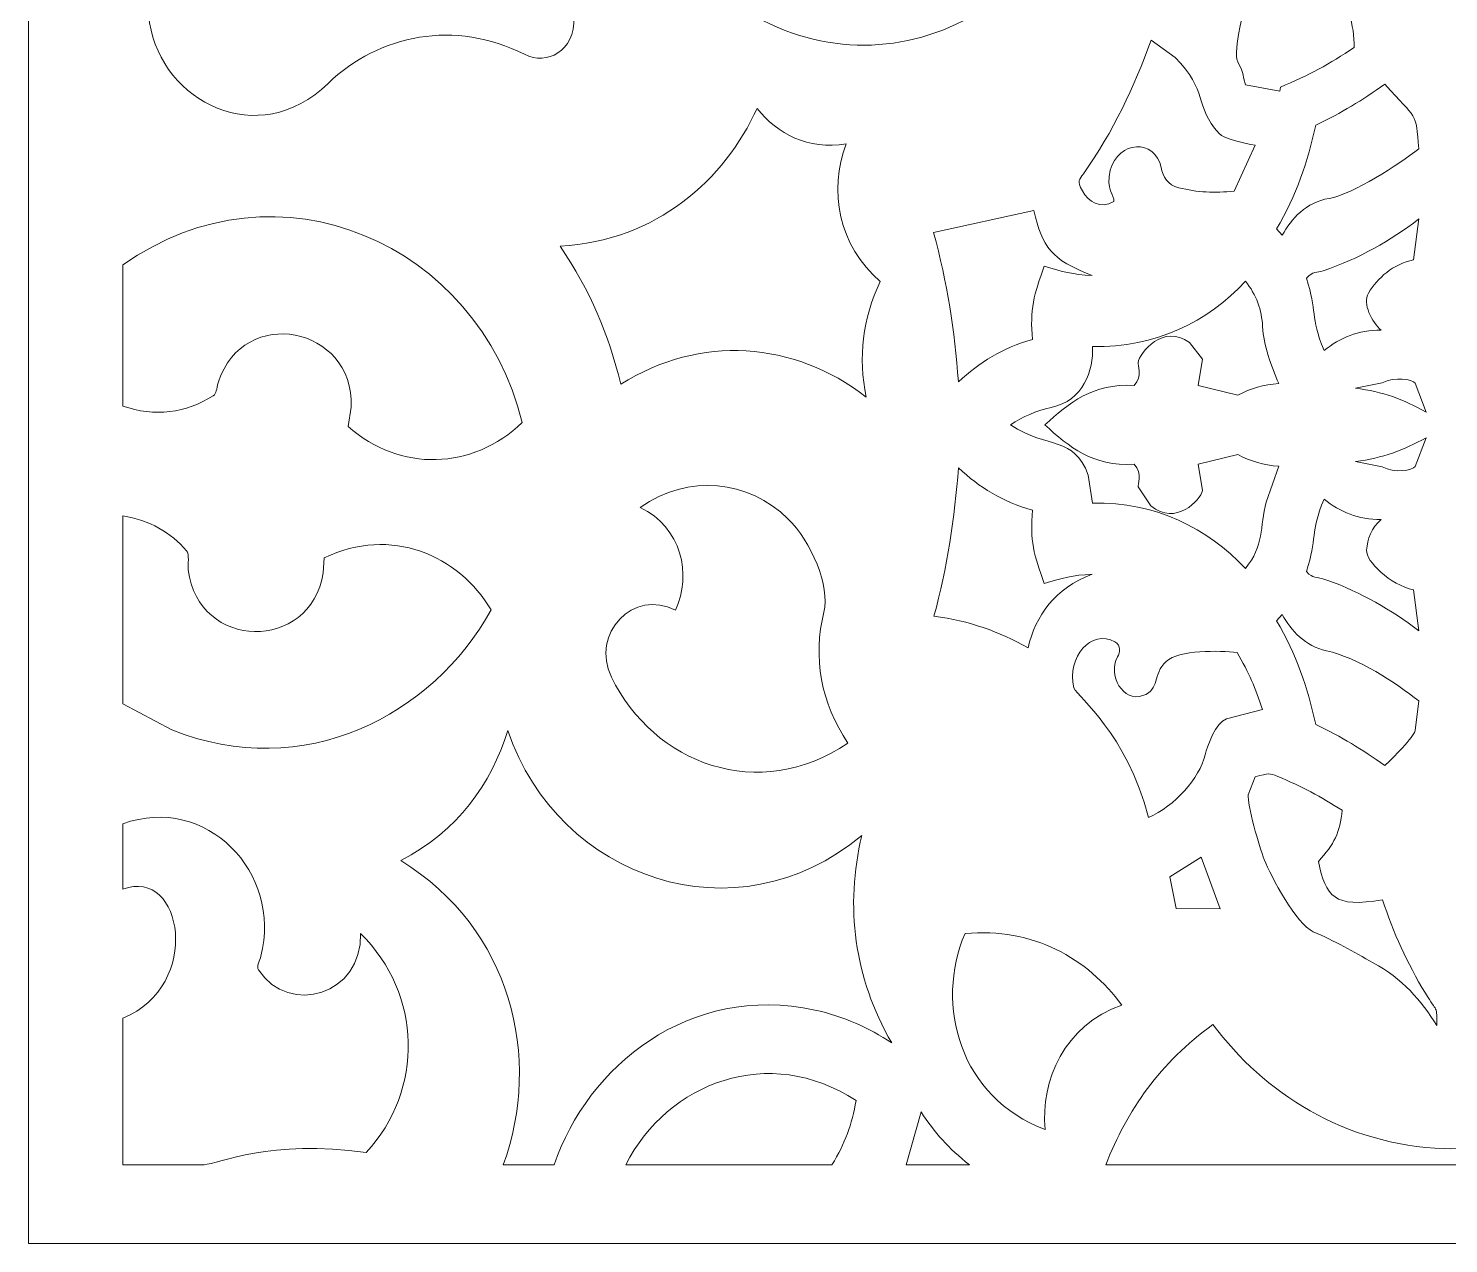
# Model space of a CAD drawing. Header units: millimetres. Extents: x -14.9 to 15.1, y 6.5 to 76.5.
# Drawn here: x -14.9 to 0.1, y 6.46 to 19.29 of the extents above; entities that cross this region are included whole.
import ezdxf

# ---------------------------------------------------------------- set-up
doc = ezdxf.new("R2010")
doc.units = ezdxf.units.MM
doc.header["$MEASUREMENT"] = 0
doc.layers.add('Layer 1', color=7, linetype='Continuous')

msp = doc.modelspace()

# ---------------------------------------------------------------- linework, layer by layer
at = {"layer": 'Layer 1', "color": 250, "lineweight": 9}
for points, knots in [([(-14.9024, 6.4618), (-14.9024, 6.4618), (15.0977, 6.4618), (15.0977, 6.4618), (15.0977, 6.4618), (15.0977, 6.4618), (15.0977, 76.4618), (15.0977, 76.4618), (15.0977, 76.4618), (15.0977, 76.4618), (-14.9024, 76.4618), (-14.9024, 76.4618), (-14.9024, 76.4618), (-14.9024, 76.4618), (-14.9024, 6.4618), (-14.9024, 6.4618)], [0, 0, 0, 0, 0.2, 0.2, 0.2, 0.2, 0.4, 0.4, 0.4, 0.4, 0.6, 0.6, 0.6, 0.6, 1, 1, 1, 1]), ([(-13.9049, 21.8842), (-12.8053, 22.4376), (-11.6047, 22.7584), (-10.3106, 22.7801), (-10.3106, 22.7801), (-9.9058, 22.7869), (-9.4663, 22.4572), (-9.26, 22.1595), (-9.26, 22.1595), (-8.8587, 21.5797), (-8.9508, 20.7972), (-9.5977, 20.4507), (-9.5977, 20.4507), (-10.0581, 20.204), (-10.5762, 20.3331), (-10.9019, 20.6886), (-10.9019, 20.6886), (-10.1072, 20.7729), (-10.1471, 22.0087), (-11.0295, 21.9853), (-11.0295, 21.9853), (-11.7926, 21.9653), (-12.025, 20.8705), (-12.0167, 20.3791), (-12.0167, 20.3791), (-12.0135, 20.1913), (-12.0956, 19.9777), (-12.34, 19.9619), (-12.34, 19.9619), (-12.6234, 19.9433), (-12.6762, 20.2874), (-13.1131, 20.2127), (-13.1131, 20.2127), (-13.5684, 20.1347), (-13.6777, 19.6965), (-13.622, 19.3487), (-13.622, 19.3487), (-13.4895, 18.5188), (-12.4794, 17.9925), (-11.7367, 18.7095), (-11.7367, 18.7095), (-11.1973, 19.2296), (-10.3958, 19.3861), (-9.6628, 19.017), (-9.6628, 19.017), (-9.4264, 18.898), (-9.1321, 19.0439), (-9.1381, 19.4106), (-9.1381, 19.4106), (-9.1553, 20.4934), (-7.7516, 20.8726), (-7.2614, 19.9157), (-7.2614, 19.9157), (-7.1713, 19.7401), (-7.1394, 19.5641), (-7.1455, 19.3748), (-7.1455, 19.3748), (-6.3494, 18.9699), (-5.4692, 19.0449), (-4.7563, 19.5341), (-4.7563, 19.5341), (-5.3869, 20.2761), (-5.6634, 21.1604), (-5.6439, 22.0596), (-5.6439, 22.0596), (-6.3038, 21.2889), (-7.4114, 21.4131), (-7.9229, 22.1977), (-7.9229, 22.1977), (-8.1418, 22.5328), (-8.1561, 23.099), (-8.0371, 23.4794), (-8.0371, 23.4794), (-7.9169, 23.864), (-7.6656, 24.2062), (-7.2599, 24.4304), (-7.2599, 24.4304), (-7.5373, 23.8105), (-6.7005, 23.3724), (-6.3786, 23.9251), (-6.3786, 23.9251), (-6.2785, 24.0971), (-6.3003, 24.5353), (-6.3571, 24.7446), (-6.3571, 24.7446), (-6.5054, 25.2923), (-7.008, 25.8054), (-7.7468, 25.7677), (-7.7468, 25.7677), (-7.7783, 26.1273), (-7.5534, 26.5257), (-7.103, 26.5492), (-7.103, 26.5492), (-7.978, 27.2082), (-9.0816, 26.9303), (-9.6416, 26.0675), (-9.6416, 26.0675), (-10.1264, 25.3203), (-9.9179, 25.0601), (-10.8895, 24.2654), (-10.8895, 24.2654), (-11.7218, 23.5845), (-12.7362, 23.1232), (-13.9049, 22.9835), (-13.9049, 22.9835), (-13.9049, 22.9835), (-13.9049, 21.8842), (-13.9049, 21.8842)], [0, 0, 0, 0, 0.0357143, 0.0357143, 0.0357143, 0.0357143, 0.0714286, 0.0714286, 0.0714286, 0.0714286, 0.1071429, 0.1071429, 0.1071429, 0.1071429, 0.1428571, 0.1428571, 0.1428571, 0.1428571, 0.1785714, 0.1785714, 0.1785714, 0.1785714, 0.2142857, 0.2142857, 0.2142857, 0.2142857, 0.25, 0.25, 0.25, 0.25, 0.2857143, 0.2857143, 0.2857143, 0.2857143, 0.3214286, 0.3214286, 0.3214286, 0.3214286, 0.3571429, 0.3571429, 0.3571429, 0.3571429, 0.3928571, 0.3928571, 0.3928571, 0.3928571, 0.4285714, 0.4285714, 0.4285714, 0.4285714, 0.4642857, 0.4642857, 0.4642857, 0.4642857, 0.5, 0.5, 0.5, 0.5, 0.5357143, 0.5357143, 0.5357143, 0.5357143, 0.5714286, 0.5714286, 0.5714286, 0.5714286, 0.6071429, 0.6071429, 0.6071429, 0.6071429, 0.6428571, 0.6428571, 0.6428571, 0.6428571, 0.6785714, 0.6785714, 0.6785714, 0.6785714, 0.7142857, 0.7142857, 0.7142857, 0.7142857, 0.75, 0.75, 0.75, 0.75, 0.7857143, 0.7857143, 0.7857143, 0.7857143, 0.8214286, 0.8214286, 0.8214286, 0.8214286, 0.8571429, 0.8571429, 0.8571429, 0.8571429, 0.8928571, 0.8928571, 0.8928571, 0.8928571, 0.9285714, 0.9285714, 0.9285714, 0.9285714, 1, 1, 1, 1]), ([(0.0977, 21.909), (0.0977, 21.909), (0.0977, 21.909), (0.0977, 21.909), (0.0977, 21.909), (-0.1095, 21.4444), (-0.4176, 21.0935), (-0.9302, 20.8309), (-0.9302, 20.8309), (-1.1285, 20.7296), (-1.3227, 20.5705), (-1.4839, 20.4293), (-1.4839, 20.4293), (-1.9033, 20.0619), (-2.1053, 19.5332), (-2.1434, 19.0387), (-2.1434, 19.0387), (-2.1532, 18.9112), (-2.0909, 18.9265), (-2.0663, 18.7599), (-2.0663, 18.7599), (-2.0663, 18.7599), (-2.0473, 18.6953), (-2.0473, 18.6953), (-2.0473, 18.6953), (-2.0473, 18.6953), (-1.6842, 18.627), (-1.6842, 18.627), (-1.6842, 18.627), (-1.6842, 18.627), (-1.6787, 18.6706), (-1.6787, 18.6706), (-1.6787, 18.6706), (-1.3815, 18.7938), (-1.1592, 18.9155), (-0.901, 19.0875), (-0.901, 19.0875), (-0.8975, 19.3282), (-0.9624, 19.5714), (-1.1402, 19.767), (-1.1402, 19.767), (-1.1179, 19.8841), (-1.0418, 20.0171), (-0.8691, 19.9975), (-0.8691, 19.9975), (-0.7045, 19.9789), (-0.7234, 19.997), (-0.5211, 19.949), (-0.5211, 19.949), (-0.3743, 20.4192), (-0.1938, 20.817), (0.0977, 21.2363), (0.0977, 21.2363), (0.3891, 20.817), (0.5696, 20.4192), (0.7165, 19.949), (0.7165, 19.949), (1.0257, 20.0223), (1.279, 20.063), (1.3355, 19.767), (1.3355, 19.767), (1.1577, 19.5714), (1.0928, 19.3282), (1.0963, 19.0875), (1.0963, 19.0875), (1.3545, 18.9155), (1.5768, 18.7938), (1.874, 18.6706), (1.874, 18.6706), (1.874, 18.6706), (1.8795, 18.627), (1.8795, 18.627), (1.8795, 18.627), (1.8795, 18.627), (2.2426, 18.6953), (2.2426, 18.6953), (2.2426, 18.6953), (2.2799, 18.7849), (2.236, 18.7535), (2.3215, 18.9353), (2.3215, 18.9353), (2.3542, 19.0043), (2.3379, 19.0684), (2.3267, 19.1575), (2.3267, 19.1575), (2.2633, 19.6506), (2.0301, 20.1738), (1.5748, 20.5139), (1.5748, 20.5139), (1.3315, 20.6954), (1.4101, 20.6864), (1.0584, 20.8637), (1.0584, 20.8637), (0.6272, 21.0812), (0.2534, 21.5198), (0.0977, 21.909), (0.0977, 21.909), (0.0977, 21.909), (0.0977, 21.909), (0.0977, 21.909)], [0, 0, 0, 0, 0.0384615, 0.0384615, 0.0384615, 0.0384615, 0.0769231, 0.0769231, 0.0769231, 0.0769231, 0.1153846, 0.1153846, 0.1153846, 0.1153846, 0.1538462, 0.1538462, 0.1538462, 0.1538462, 0.1923077, 0.1923077, 0.1923077, 0.1923077, 0.2307692, 0.2307692, 0.2307692, 0.2307692, 0.2692308, 0.2692308, 0.2692308, 0.2692308, 0.3076923, 0.3076923, 0.3076923, 0.3076923, 0.3461538, 0.3461538, 0.3461538, 0.3461538, 0.3846154, 0.3846154, 0.3846154, 0.3846154, 0.4230769, 0.4230769, 0.4230769, 0.4230769, 0.4615385, 0.4615385, 0.4615385, 0.4615385, 0.5, 0.5, 0.5, 0.5, 0.5384615, 0.5384615, 0.5384615, 0.5384615, 0.5769231, 0.5769231, 0.5769231, 0.5769231, 0.6153846, 0.6153846, 0.6153846, 0.6153846, 0.6538462, 0.6538462, 0.6538462, 0.6538462, 0.6923077, 0.6923077, 0.6923077, 0.6923077, 0.7307692, 0.7307692, 0.7307692, 0.7307692, 0.7692308, 0.7692308, 0.7692308, 0.7692308, 0.8076923, 0.8076923, 0.8076923, 0.8076923, 0.8461538, 0.8461538, 0.8461538, 0.8461538, 0.8846154, 0.8846154, 0.8846154, 0.8846154, 0.9230769, 0.9230769, 0.9230769, 0.9230769, 1, 1, 1, 1]), ([(-3.437, 17.4646), (-3.4301, 17.5289), (-3.5288, 17.5888), (-3.4751, 17.7933), (-3.4751, 17.7933), (-3.3931, 18.107), (-3.0012, 18.1301), (-2.9381, 17.8216), (-2.9381, 17.8216), (-2.9186, 17.7259), (-2.8707, 17.6371), (-2.7528, 17.6081), (-2.7528, 17.6081), (-2.5543, 17.5593), (-2.3724, 17.5501), (-2.1681, 17.573), (-2.1681, 17.573), (-2.1681, 17.573), (-1.9461, 18.0568), (-1.9461, 18.0568), (-1.9461, 18.0568), (-2.0493, 18.0776), (-2.2682, 18.1169), (-2.3308, 18.1862), (-2.3308, 18.1862), (-2.5881, 18.4695), (-2.4424, 18.6373), (-2.7889, 18.9819), (-2.7889, 18.9819), (-2.7889, 18.9819), (-3.0451, 19.1669), (-3.0451, 19.1669), (-3.0451, 19.1669), (-3.2215, 18.6678), (-3.443, 18.2065), (-3.7591, 17.7554), (-3.7591, 17.7554), (-3.8036, 17.6918), (-3.832, 17.6875), (-3.7703, 17.5749), (-3.7703, 17.5749), (-3.7084, 17.4615), (-3.579, 17.3788), (-3.437, 17.4646)], [0, 0, 0, 0, 0.0833333, 0.0833333, 0.0833333, 0.0833333, 0.1666667, 0.1666667, 0.1666667, 0.1666667, 0.25, 0.25, 0.25, 0.25, 0.3333333, 0.3333333, 0.3333333, 0.3333333, 0.4166667, 0.4166667, 0.4166667, 0.4166667, 0.5, 0.5, 0.5, 0.5, 0.5833333, 0.5833333, 0.5833333, 0.5833333, 0.6666667, 0.6666667, 0.6666667, 0.6666667, 0.75, 0.75, 0.75, 0.75, 0.8333333, 0.8333333, 0.8333333, 0.8333333, 1, 1, 1, 1]), ([(-1.6586, 17.1072), (-1.5662, 17.2807), (-1.4039, 17.4561), (-1.1652, 17.4959), (-1.1652, 17.4959), (-0.9127, 17.5381), (-0.4222, 17.8579), (-0.2182, 18.0191), (-0.2182, 18.0191), (-0.248, 18.417), (-0.2363, 18.3258), (-0.5765, 18.7012), (-0.5765, 18.7012), (-0.8192, 18.5287), (-1.0289, 18.4021), (-1.3058, 18.2685), (-1.3058, 18.2685), (-1.3858, 17.8902), (-1.5129, 17.5195), (-1.7186, 17.1735), (-1.7186, 17.1735), (-1.7186, 17.1735), (-1.6586, 17.1072), (-1.6586, 17.1072)], [0, 0, 0, 0, 0.1428571, 0.1428571, 0.1428571, 0.1428571, 0.2857143, 0.2857143, 0.2857143, 0.2857143, 0.4285714, 0.4285714, 0.4285714, 0.4285714, 0.5714286, 0.5714286, 0.5714286, 0.5714286, 0.7142857, 0.7142857, 0.7142857, 0.7142857, 1, 1, 1, 1]), ([(-6.0547, 15.3992), (-6.1379, 15.8211), (-6.0932, 16.2203), (-5.9053, 16.6194), (-5.9053, 16.6194), (-6.3474, 16.9988), (-6.4527, 17.5777), (-6.2662, 18.071), (-6.2662, 18.071), (-6.6681, 18.0069), (-6.9923, 18.1749), (-7.2057, 18.4467), (-7.2057, 18.4467), (-7.5491, 17.6929), (-8.2643, 17.05), (-9.2864, 16.9906), (-9.2864, 16.9906), (-8.9694, 16.522), (-8.7724, 16.0598), (-8.6464, 15.5343), (-8.6464, 15.5343), (-7.8079, 16.0601), (-6.8144, 15.9905), (-6.0547, 15.3992)], [0, 0, 0, 0, 0.1428571, 0.1428571, 0.1428571, 0.1428571, 0.2857143, 0.2857143, 0.2857143, 0.2857143, 0.4285714, 0.4285714, 0.4285714, 0.4285714, 0.5714286, 0.5714286, 0.5714286, 0.5714286, 0.7142857, 0.7142857, 0.7142857, 0.7142857, 1, 1, 1, 1]), ([(-13.9049, 15.303), (-13.5718, 15.1876), (-13.2345, 15.23), (-12.9522, 15.4126), (-12.9522, 15.4126), (-12.908, 15.4414), (-12.9229, 15.473), (-12.8954, 15.5581), (-12.8954, 15.5581), (-12.6335, 16.3695), (-11.4636, 16.1525), (-11.492, 15.2934), (-11.492, 15.2934), (-11.492, 15.2934), (-11.5264, 15.0888), (-11.5264, 15.0888), (-11.5264, 15.0888), (-10.977, 14.6026), (-10.2079, 14.6266), (-9.6869, 15.1298), (-9.6869, 15.1298), (-10.1548, 17.0238), (-12.2708, 17.9508), (-13.9049, 16.7933), (-13.9049, 16.7933), (-13.9049, 16.7933), (-13.9049, 15.303), (-13.9049, 15.303)], [0, 0, 0, 0, 0.125, 0.125, 0.125, 0.125, 0.25, 0.25, 0.25, 0.25, 0.375, 0.375, 0.375, 0.375, 0.5, 0.5, 0.5, 0.5, 0.625, 0.625, 0.625, 0.625, 0.75, 0.75, 0.75, 0.75, 1, 1, 1, 1]), ([(-5.0802, 15.5597), (-4.8539, 15.7652), (-4.6175, 15.9165), (-4.2962, 16.0068), (-4.2962, 16.0068), (-4.3286, 16.3132), (-4.2804, 16.4933), (-4.1725, 16.7787), (-4.1725, 16.7787), (-3.9798, 16.7221), (-3.8742, 16.6915), (-3.6682, 16.6828), (-3.6682, 16.6828), (-4.1066, 16.8513), (-4.1869, 16.9802), (-4.2847, 17.3679), (-4.2847, 17.3679), (-4.2847, 17.3679), (-5.3413, 17.1362), (-5.3413, 17.1362), (-5.3413, 17.1362), (-5.1981, 16.6071), (-5.1184, 16.1018), (-5.0802, 15.5597)], [0, 0, 0, 0, 0.1428571, 0.1428571, 0.1428571, 0.1428571, 0.2857143, 0.2857143, 0.2857143, 0.2857143, 0.4285714, 0.4285714, 0.4285714, 0.4285714, 0.5714286, 0.5714286, 0.5714286, 0.5714286, 0.7142857, 0.7142857, 0.7142857, 0.7142857, 1, 1, 1, 1]), ([(-1.2183, 15.8892), (-1.0484, 16.0252), (-0.8559, 16.1082), (-0.6155, 16.1039), (-0.6155, 16.1039), (-0.7105, 16.1845), (-0.8163, 16.3886), (-0.7498, 16.4952), (-0.7498, 16.4952), (-0.6485, 16.6575), (-0.4942, 16.8011), (-0.2713, 16.8466), (-0.2713, 16.8466), (-0.2713, 16.8466), (-0.2165, 17.2786), (-0.2165, 17.2786), (-0.2165, 17.2786), (-0.5234, 17.0457), (-0.841, 16.8647), (-1.2269, 16.7299), (-1.2269, 16.7299), (-1.2983, 16.7049), (-1.3304, 16.7358), (-1.4047, 16.6545), (-1.4047, 16.6545), (-1.2845, 16.2929), (-1.3694, 16.2623), (-1.2183, 15.8892)], [0, 0, 0, 0, 0.125, 0.125, 0.125, 0.125, 0.25, 0.25, 0.25, 0.25, 0.375, 0.375, 0.375, 0.375, 0.5, 0.5, 0.5, 0.5, 0.625, 0.625, 0.625, 0.625, 0.75, 0.75, 0.75, 0.75, 1, 1, 1, 1]), ([(-2.0485, 13.5891), (-1.85, 13.8276), (-1.8979, 14.0282), (-1.8276, 14.2907), (-1.8276, 14.2907), (-1.8276, 14.2907), (-1.6962, 14.6688), (-1.6962, 14.6688), (-1.6962, 14.6688), (-1.8603, 14.6789), (-1.9891, 14.7202), (-2.1274, 14.7909), (-2.1274, 14.7909), (-2.1274, 14.7909), (-2.5465, 14.6902), (-2.5465, 14.6902), (-2.5465, 14.6902), (-2.5465, 14.6902), (-2.5009, 14.4128), (-2.5009, 14.4128), (-2.5009, 14.4128), (-2.523, 14.3122), (-2.7849, 14.031), (-3.0463, 14.2509), (-3.0463, 14.2509), (-3.0463, 14.2509), (-3.1825, 14.4494), (-3.1825, 14.4494), (-3.1825, 14.4494), (-3.1854, 14.4692), (-3.1323, 14.5905), (-3.2233, 14.6893), (-3.2233, 14.6893), (-3.6662, 14.6653), (-3.906, 14.871), (-4.1682, 15.1051), (-4.1682, 15.1051), (-3.9052, 15.3398), (-3.6662, 15.5446), (-3.2233, 15.5208), (-3.2233, 15.5208), (-3.1326, 15.6186), (-3.1854, 15.7417), (-3.1825, 15.761), (-3.1825, 15.761), (-3.167, 15.8699), (-2.9149, 16.1779), (-2.64, 15.9731), (-2.64, 15.9731), (-2.64, 15.9731), (-2.5009, 15.7975), (-2.5009, 15.7975), (-2.5009, 15.7975), (-2.5009, 15.7975), (-2.5465, 15.5201), (-2.5465, 15.5201), (-2.5465, 15.5201), (-2.5465, 15.5201), (-2.1274, 15.4192), (-2.1274, 15.4192), (-2.1274, 15.4192), (-1.9903, 15.4902), (-1.8594, 15.5312), (-1.6962, 15.5416), (-1.6962, 15.5416), (-1.778, 15.7341), (-1.8557, 15.9399), (-1.8669, 16.1445), (-1.8669, 16.1445), (-1.8761, 16.3137), (-1.9309, 16.4805), (-2.0485, 16.6213), (-2.0485, 16.6213), (-2.4467, 16.1906), (-2.9969, 15.921), (-3.6639, 15.9314), (-3.6639, 15.9314), (-3.6516, 15.679), (-3.76, 15.361), (-4.1002, 15.2889), (-4.1002, 15.2889), (-4.2641, 15.254), (-4.398, 15.1908), (-4.53, 15.1051), (-4.53, 15.1051), (-4.1215, 14.8413), (-3.8644, 14.9926), (-3.7078, 14.5745), (-3.7078, 14.5745), (-3.7078, 14.5745), (-3.6639, 14.279), (-3.6639, 14.279), (-3.6639, 14.279), (-2.9915, 14.2896), (-2.451, 14.0171), (-2.0485, 13.5891)], [0, 0, 0, 0, 0.04, 0.04, 0.04, 0.04, 0.08, 0.08, 0.08, 0.08, 0.12, 0.12, 0.12, 0.12, 0.16, 0.16, 0.16, 0.16, 0.2, 0.2, 0.2, 0.2, 0.24, 0.24, 0.24, 0.24, 0.28, 0.28, 0.28, 0.28, 0.32, 0.32, 0.32, 0.32, 0.36, 0.36, 0.36, 0.36, 0.4, 0.4, 0.4, 0.4, 0.44, 0.44, 0.44, 0.44, 0.48, 0.48, 0.48, 0.48, 0.52, 0.52, 0.52, 0.52, 0.56, 0.56, 0.56, 0.56, 0.6, 0.6, 0.6, 0.6, 0.64, 0.64, 0.64, 0.64, 0.68, 0.68, 0.68, 0.68, 0.72, 0.72, 0.72, 0.72, 0.76, 0.76, 0.76, 0.76, 0.8, 0.8, 0.8, 0.8, 0.84, 0.84, 0.84, 0.84, 0.88, 0.88, 0.88, 0.88, 0.92, 0.92, 0.92, 0.92, 1, 1, 1, 1]), ([(-0.1402, 15.2406), (-0.1402, 15.2406), (-0.2538, 15.5453), (-0.2538, 15.5453), (-0.2538, 15.5453), (-0.2905, 15.5842), (-0.4664, 15.62), (-0.6052, 15.5486), (-0.6052, 15.5486), (-0.6052, 15.5486), (-0.8866, 15.4932), (-0.8866, 15.4932), (-0.8866, 15.4932), (-0.5966, 15.4539), (-0.3817, 15.3756), (-0.1402, 15.2406)], [0, 0, 0, 0, 0.2, 0.2, 0.2, 0.2, 0.4, 0.4, 0.4, 0.4, 0.6, 0.6, 0.6, 0.6, 1, 1, 1, 1]), ([(-0.8866, 14.7171), (-0.5972, 14.7562), (-0.3811, 14.835), (-0.1402, 14.9698), (-0.1402, 14.9698), (-0.1402, 14.9698), (-0.2538, 14.6648), (-0.2538, 14.6648), (-0.2538, 14.6648), (-0.2902, 14.6261), (-0.4664, 14.5901), (-0.6052, 14.6615), (-0.6052, 14.6615), (-0.6052, 14.6615), (-0.8866, 14.7171), (-0.8866, 14.7171)], [0, 0, 0, 0, 0.2, 0.2, 0.2, 0.2, 0.4, 0.4, 0.4, 0.4, 0.6, 0.6, 0.6, 0.6, 1, 1, 1, 1]), ([(-8.744, 12.4422), (-8.299, 11.5245), (-7.1828, 11.1075), (-6.2461, 11.7453), (-6.2461, 11.7453), (-6.5333, 12.1665), (-6.6182, 12.6565), (-6.5008, 13.1281), (-6.5008, 13.1281), (-6.4323, 13.4041), (-6.6345, 13.8736), (-6.8798, 14.1137), (-6.8798, 14.1137), (-7.2966, 14.5222), (-7.9289, 14.591), (-8.4413, 14.2342), (-8.4413, 14.2342), (-8.0058, 14.0261), (-7.8908, 13.5269), (-8.0692, 13.1481), (-8.0692, 13.1481), (-8.5127, 13.3796), (-8.9677, 12.9006), (-8.744, 12.4422)], [0, 0, 0, 0, 0.1428571, 0.1428571, 0.1428571, 0.1428571, 0.2857143, 0.2857143, 0.2857143, 0.2857143, 0.4285714, 0.4285714, 0.4285714, 0.4285714, 0.5714286, 0.5714286, 0.5714286, 0.5714286, 0.7142857, 0.7142857, 0.7142857, 0.7142857, 1, 1, 1, 1]), ([(-4.3438, 12.7496), (-4.2661, 13.0937), (-4.0615, 13.3763), (-3.6682, 13.5273), (-3.6682, 13.5273), (-3.8742, 13.5189), (-3.9798, 13.4882), (-4.1725, 13.4317), (-4.1725, 13.4317), (-4.2821, 13.7213), (-4.3275, 13.8936), (-4.2962, 14.2035), (-4.2962, 14.2035), (-4.6178, 14.2943), (-4.8539, 14.4442), (-5.0802, 14.6506), (-5.0802, 14.6506), (-5.1158, 14.134), (-5.1993, 13.5905), (-5.3378, 13.0861), (-5.3378, 13.0861), (-4.9597, 13.0345), (-4.6582, 12.927), (-4.3438, 12.7496)], [0, 0, 0, 0, 0.1428571, 0.1428571, 0.1428571, 0.1428571, 0.2857143, 0.2857143, 0.2857143, 0.2857143, 0.4285714, 0.4285714, 0.4285714, 0.4285714, 0.5714286, 0.5714286, 0.5714286, 0.5714286, 0.7142857, 0.7142857, 0.7142857, 0.7142857, 1, 1, 1, 1]), ([(-0.2165, 12.9315), (-0.2165, 12.9315), (-0.2713, 13.3638), (-0.2713, 13.3638), (-0.2713, 13.3638), (-0.5234, 13.4154), (-0.7753, 13.6657), (-0.7684, 13.7817), (-0.7684, 13.7817), (-0.7613, 13.8995), (-0.7174, 14.0197), (-0.6155, 14.1062), (-0.6155, 14.1062), (-0.8579, 14.102), (-1.047, 14.1854), (-1.2183, 14.3209), (-1.2183, 14.3209), (-1.3671, 13.9575), (-1.2857, 13.9148), (-1.4047, 13.5559), (-1.4047, 13.5559), (-1.3273, 13.4736), (-1.3112, 13.5113), (-1.1887, 13.467), (-1.1887, 13.467), (-0.8155, 13.3322), (-0.5154, 13.1568), (-0.2165, 12.9315)], [0, 0, 0, 0, 0.125, 0.125, 0.125, 0.125, 0.25, 0.25, 0.25, 0.25, 0.375, 0.375, 0.375, 0.375, 0.5, 0.5, 0.5, 0.5, 0.625, 0.625, 0.625, 0.625, 0.75, 0.75, 0.75, 0.75, 1, 1, 1, 1]), ([(-13.9049, 14.1439), (-13.6223, 14.1013), (-13.3971, 13.9662), (-13.231, 13.7769), (-13.231, 13.7769), (-13.2003, 13.7421), (-13.2195, 13.6256), (-13.2135, 13.575), (-13.2135, 13.575), (-13.1114, 12.7239), (-11.9237, 12.698), (-11.7874, 13.5441), (-11.7874, 13.5441), (-11.7874, 13.5441), (-11.7783, 13.7003), (-11.7783, 13.7003), (-11.7783, 13.7003), (-11.074, 14.0419), (-10.3591, 13.73), (-10.0154, 13.1524), (-10.0154, 13.1524), (-10.6319, 12.0333), (-11.9957, 11.3288), (-13.3882, 11.8846), (-13.3882, 11.8846), (-13.3882, 11.8846), (-13.9049, 12.1594), (-13.9049, 12.1594), (-13.9049, 12.1594), (-13.9049, 12.1594), (-13.9049, 14.1439), (-13.9049, 14.1439)], [0, 0, 0, 0, 0.1111111, 0.1111111, 0.1111111, 0.1111111, 0.2222222, 0.2222222, 0.2222222, 0.2222222, 0.3333333, 0.3333333, 0.3333333, 0.3333333, 0.4444444, 0.4444444, 0.4444444, 0.4444444, 0.5555556, 0.5555556, 0.5555556, 0.5555556, 0.6666667, 0.6666667, 0.6666667, 0.6666667, 0.7777778, 0.7777778, 0.7777778, 0.7777778, 1, 1, 1, 1]), ([(-0.5765, 11.5089), (-0.5002, 11.5742), (-0.2647, 11.8165), (-0.2555, 11.8782), (-0.2555, 11.8782), (-0.2555, 11.8782), (-0.2182, 12.1912), (-0.2182, 12.1912), (-0.2182, 12.1912), (-0.462, 12.3843), (-0.8608, 12.6475), (-1.1924, 12.7196), (-1.1924, 12.7196), (-1.4182, 12.7687), (-1.5683, 12.9358), (-1.6586, 13.1029), (-1.6586, 13.1029), (-1.6586, 13.1029), (-1.7186, 13.0369), (-1.7186, 13.0369), (-1.7186, 13.0369), (-1.5129, 12.689), (-1.3858, 12.322), (-1.3058, 11.9419), (-1.3058, 11.9419), (-1.0306, 11.8089), (-0.8175, 11.6805), (-0.5765, 11.5089)], [0, 0, 0, 0, 0.125, 0.125, 0.125, 0.125, 0.25, 0.25, 0.25, 0.25, 0.375, 0.375, 0.375, 0.375, 0.5, 0.5, 0.5, 0.5, 0.625, 0.625, 0.625, 0.625, 0.75, 0.75, 0.75, 0.75, 1, 1, 1, 1]), ([(-3.0712, 10.9588), (-2.7958, 11.0806), (-2.5322, 11.3738), (-2.4739, 11.6211), (-2.4739, 11.6211), (-2.4521, 11.7139), (-2.36, 11.9614), (-2.2479, 12.0015), (-2.2479, 12.0015), (-2.2479, 12.0015), (-1.8669, 12.0986), (-1.8669, 12.0986), (-1.8669, 12.0986), (-1.9415, 12.3267), (-2.0109, 12.4884), (-2.1366, 12.701), (-2.1366, 12.701), (-2.3182, 12.7253), (-2.7571, 12.7291), (-2.885, 12.6084), (-2.885, 12.6084), (-3.0359, 12.4665), (-2.9447, 12.3135), (-3.1309, 12.2466), (-3.1309, 12.2466), (-3.3406, 12.1717), (-3.5076, 12.4646), (-3.3985, 12.6555), (-3.3985, 12.6555), (-3.3736, 12.6991), (-3.3578, 12.7776), (-3.4275, 12.8158), (-3.4275, 12.8158), (-3.6765, 12.9516), (-3.9361, 12.656), (-3.8618, 12.3291), (-3.8618, 12.3291), (-3.8045, 12.2186), (-3.311, 11.8577), (-3.0712, 10.9588)], [0, 0, 0, 0, 0.0909091, 0.0909091, 0.0909091, 0.0909091, 0.1818182, 0.1818182, 0.1818182, 0.1818182, 0.2727273, 0.2727273, 0.2727273, 0.2727273, 0.3636364, 0.3636364, 0.3636364, 0.3636364, 0.4545455, 0.4545455, 0.4545455, 0.4545455, 0.5454545, 0.5454545, 0.5454545, 0.5454545, 0.6363636, 0.6363636, 0.6363636, 0.6363636, 0.7272727, 0.7272727, 0.7272727, 0.7272727, 0.8181818, 0.8181818, 0.8181818, 0.8181818, 1, 1, 1, 1]), ([(-9.8872, 7.2936), (-9.8872, 7.2936), (-9.3481, 7.2936), (-9.3481, 7.2936), (-9.3481, 7.2936), (-8.9981, 8.3323), (-7.9243, 9.2128), (-6.5967, 8.9269), (-6.5967, 8.9269), (-6.2911, 8.8612), (-6.0284, 8.7424), (-5.7834, 8.5802), (-5.7834, 8.5802), (-6.1847, 9.2776), (-6.2782, 10.0144), (-6.0998, 10.7695), (-6.0998, 10.7695), (-7.4306, 9.6649), (-9.2988, 10.3033), (-9.8404, 11.8775), (-9.8404, 11.8775), (-10.0131, 11.3147), (-10.3631, 10.8209), (-10.9701, 10.5058), (-10.9701, 10.5058), (-9.7959, 9.7855), (-9.4766, 8.4176), (-9.8872, 7.2936)], [0, 0, 0, 0, 0.125, 0.125, 0.125, 0.125, 0.25, 0.25, 0.25, 0.25, 0.375, 0.375, 0.375, 0.375, 0.5, 0.5, 0.5, 0.5, 0.625, 0.625, 0.625, 0.625, 0.75, 0.75, 0.75, 0.75, 1, 1, 1, 1]), ([(-0.0274, 8.7626), (-0.0274, 8.9792), (-0.0194, 8.896), (-0.1471, 9.1051), (-0.1471, 9.1051), (-0.3456, 9.4294), (-0.4836, 9.7429), (-0.6012, 10.0924), (-0.6012, 10.0924), (-1.1141, 10.0017), (-1.1985, 10.1252), (-1.2771, 10.4964), (-1.2771, 10.4964), (-1.1115, 10.6753), (-1.0461, 10.8051), (-1.0275, 11.0361), (-1.0275, 11.0361), (-1.2467, 11.1775), (-1.4578, 11.2906), (-1.7071, 11.3936), (-1.7071, 11.3936), (-1.7992, 11.4318), (-1.7946, 11.4266), (-1.9441, 11.3908), (-1.9441, 11.3908), (-1.9441, 11.3908), (-2.0181, 11.2004), (-2.0181, 11.2004), (-2.0181, 11.2004), (-2.0336, 11.1042), (-1.9002, 10.6446), (-1.8491, 10.5159), (-1.8491, 10.5159), (-1.7785, 10.3382), (-1.5077, 9.8277), (-1.3316, 9.7539), (-1.3316, 9.7539), (-1.1087, 9.6606), (-0.9061, 9.5397), (-0.6987, 9.4266), (-0.6987, 9.4266), (-0.3958, 9.2614), (-0.1855, 9.028), (-0.0274, 8.7626)], [0, 0, 0, 0, 0.0833333, 0.0833333, 0.0833333, 0.0833333, 0.1666667, 0.1666667, 0.1666667, 0.1666667, 0.25, 0.25, 0.25, 0.25, 0.3333333, 0.3333333, 0.3333333, 0.3333333, 0.4166667, 0.4166667, 0.4166667, 0.4166667, 0.5, 0.5, 0.5, 0.5, 0.5833333, 0.5833333, 0.5833333, 0.5833333, 0.6666667, 0.6666667, 0.6666667, 0.6666667, 0.75, 0.75, 0.75, 0.75, 0.8333333, 0.8333333, 0.8333333, 0.8333333, 1, 1, 1, 1]), ([(-13.9049, 8.8407), (-13.9049, 8.8407), (-13.9049, 7.2936), (-13.9049, 7.2936), (-13.9049, 7.2936), (-13.9049, 7.2936), (-13.0451, 7.2936), (-13.0451, 7.2936), (-13.0451, 7.2936), (-12.8977, 7.3044), (-12.3431, 7.5705), (-11.3356, 7.4223), (-11.3356, 7.4223), (-10.7246, 8.0834), (-10.7403, 9.098), (-11.3953, 9.7349), (-11.3953, 9.7349), (-11.3726, 9.0926), (-12.1443, 8.8548), (-12.4719, 9.3509), (-12.4719, 9.3509), (-12.4978, 9.3898), (-12.4576, 9.4534), (-12.4467, 9.4966), (-12.4467, 9.4966), (-12.2192, 10.3745), (-13.0219, 11.2131), (-13.9049, 10.8935), (-13.9049, 10.8935), (-13.9049, 10.8935), (-13.9049, 10.2041), (-13.9049, 10.2041), (-13.9049, 10.2041), (-13.2689, 10.44), (-13.0609, 9.1874), (-13.9049, 8.8407)], [0, 0, 0, 0, 0.1, 0.1, 0.1, 0.1, 0.2, 0.2, 0.2, 0.2, 0.3, 0.3, 0.3, 0.3, 0.4, 0.4, 0.4, 0.4, 0.5, 0.5, 0.5, 0.5, 0.6, 0.6, 0.6, 0.6, 0.7, 0.7, 0.7, 0.7, 0.8, 0.8, 0.8, 0.8, 1, 1, 1, 1]), ([(-2.7809, 9.9993), (-2.7809, 9.9993), (-2.3156, 9.9962), (-2.3156, 9.9962), (-2.3156, 9.9962), (-2.3156, 9.9962), (-2.517, 10.5423), (-2.517, 10.5423), (-2.517, 10.5423), (-2.517, 10.5423), (-2.8451, 10.3328), (-2.8451, 10.3328), (-2.8451, 10.3328), (-2.8451, 10.3328), (-2.7809, 9.9993), (-2.7809, 9.9993)], [0, 0, 0, 0, 0.2, 0.2, 0.2, 0.2, 0.4, 0.4, 0.4, 0.4, 0.6, 0.6, 0.6, 0.6, 1, 1, 1, 1]), ([(-4.1625, 7.6662), (-5.0619, 7.9999), (-5.3344, 8.9823), (-5.0097, 9.7344), (-5.0097, 9.7344), (-4.2947, 9.8051), (-3.7112, 9.4681), (-3.3546, 8.9795), (-3.3546, 8.9795), (-3.9605, 8.7652), (-4.2147, 8.1831), (-4.1625, 7.6662)], [0, 0, 0, 0, 0.25, 0.25, 0.25, 0.25, 0.5, 0.5, 0.5, 0.5, 1, 1, 1, 1]), ([(0.0977, 7.2936), (0.0977, 7.2936), (-3.5225, 7.2936), (-3.5225, 7.2936), (-3.5225, 7.2936), (-3.2987, 7.8731), (-2.9484, 8.3688), (-2.3916, 8.7744), (-2.3916, 8.7744), (-1.8537, 8.0539), (-1.0051, 7.5019), (0.0518, 7.4645), (0.0518, 7.4645), (0.7733, 7.439), (1.5464, 7.7803), (2.0496, 8.2017), (2.0496, 8.2017), (2.2619, 8.3794), (2.4291, 8.563), (2.5869, 8.7744), (2.5869, 8.7744), (3.1437, 8.3688), (3.494, 7.8731), (3.7178, 7.2936), (3.7178, 7.2936), (3.7178, 7.2936), (0.0977, 7.2936), (0.0977, 7.2936), (0.0977, 7.2936), (0.0977, 7.2936), (0.0977, 7.2936), (0.0977, 7.2936)], [0, 0, 0, 0, 0.1111111, 0.1111111, 0.1111111, 0.1111111, 0.2222222, 0.2222222, 0.2222222, 0.2222222, 0.3333333, 0.3333333, 0.3333333, 0.3333333, 0.4444444, 0.4444444, 0.4444444, 0.4444444, 0.5555556, 0.5555556, 0.5555556, 0.5555556, 0.6666667, 0.6666667, 0.6666667, 0.6666667, 0.7777778, 0.7777778, 0.7777778, 0.7777778, 1, 1, 1, 1]), ([(-8.5936, 7.2936), (-8.1487, 8.1668), (-7.0803, 8.5713), (-6.1606, 7.9719), (-6.1606, 7.9719), (-6.2039, 7.7202), (-6.2762, 7.5208), (-6.4151, 7.2936), (-6.4151, 7.2936), (-6.4151, 7.2936), (-8.5936, 7.2936), (-8.5936, 7.2936)], [0, 0, 0, 0, 0.25, 0.25, 0.25, 0.25, 0.5, 0.5, 0.5, 0.5, 1, 1, 1, 1]), ([(-5.6299, 7.2936), (-5.6299, 7.2936), (-4.9635, 7.2936), (-4.9635, 7.2936), (-4.9635, 7.2936), (-5.1849, 7.4675), (-5.3301, 7.6313), (-5.4741, 7.8529), (-5.4741, 7.8529), (-5.4741, 7.8529), (-5.6299, 7.2936), (-5.6299, 7.2936)], [0, 0, 0, 0, 0.25, 0.25, 0.25, 0.25, 0.5, 0.5, 0.5, 0.5, 1, 1, 1, 1])]:
    msp.add_open_spline(points, degree=3, knots=knots, dxfattribs=at)

doc.saveas('drawing.dxf')
